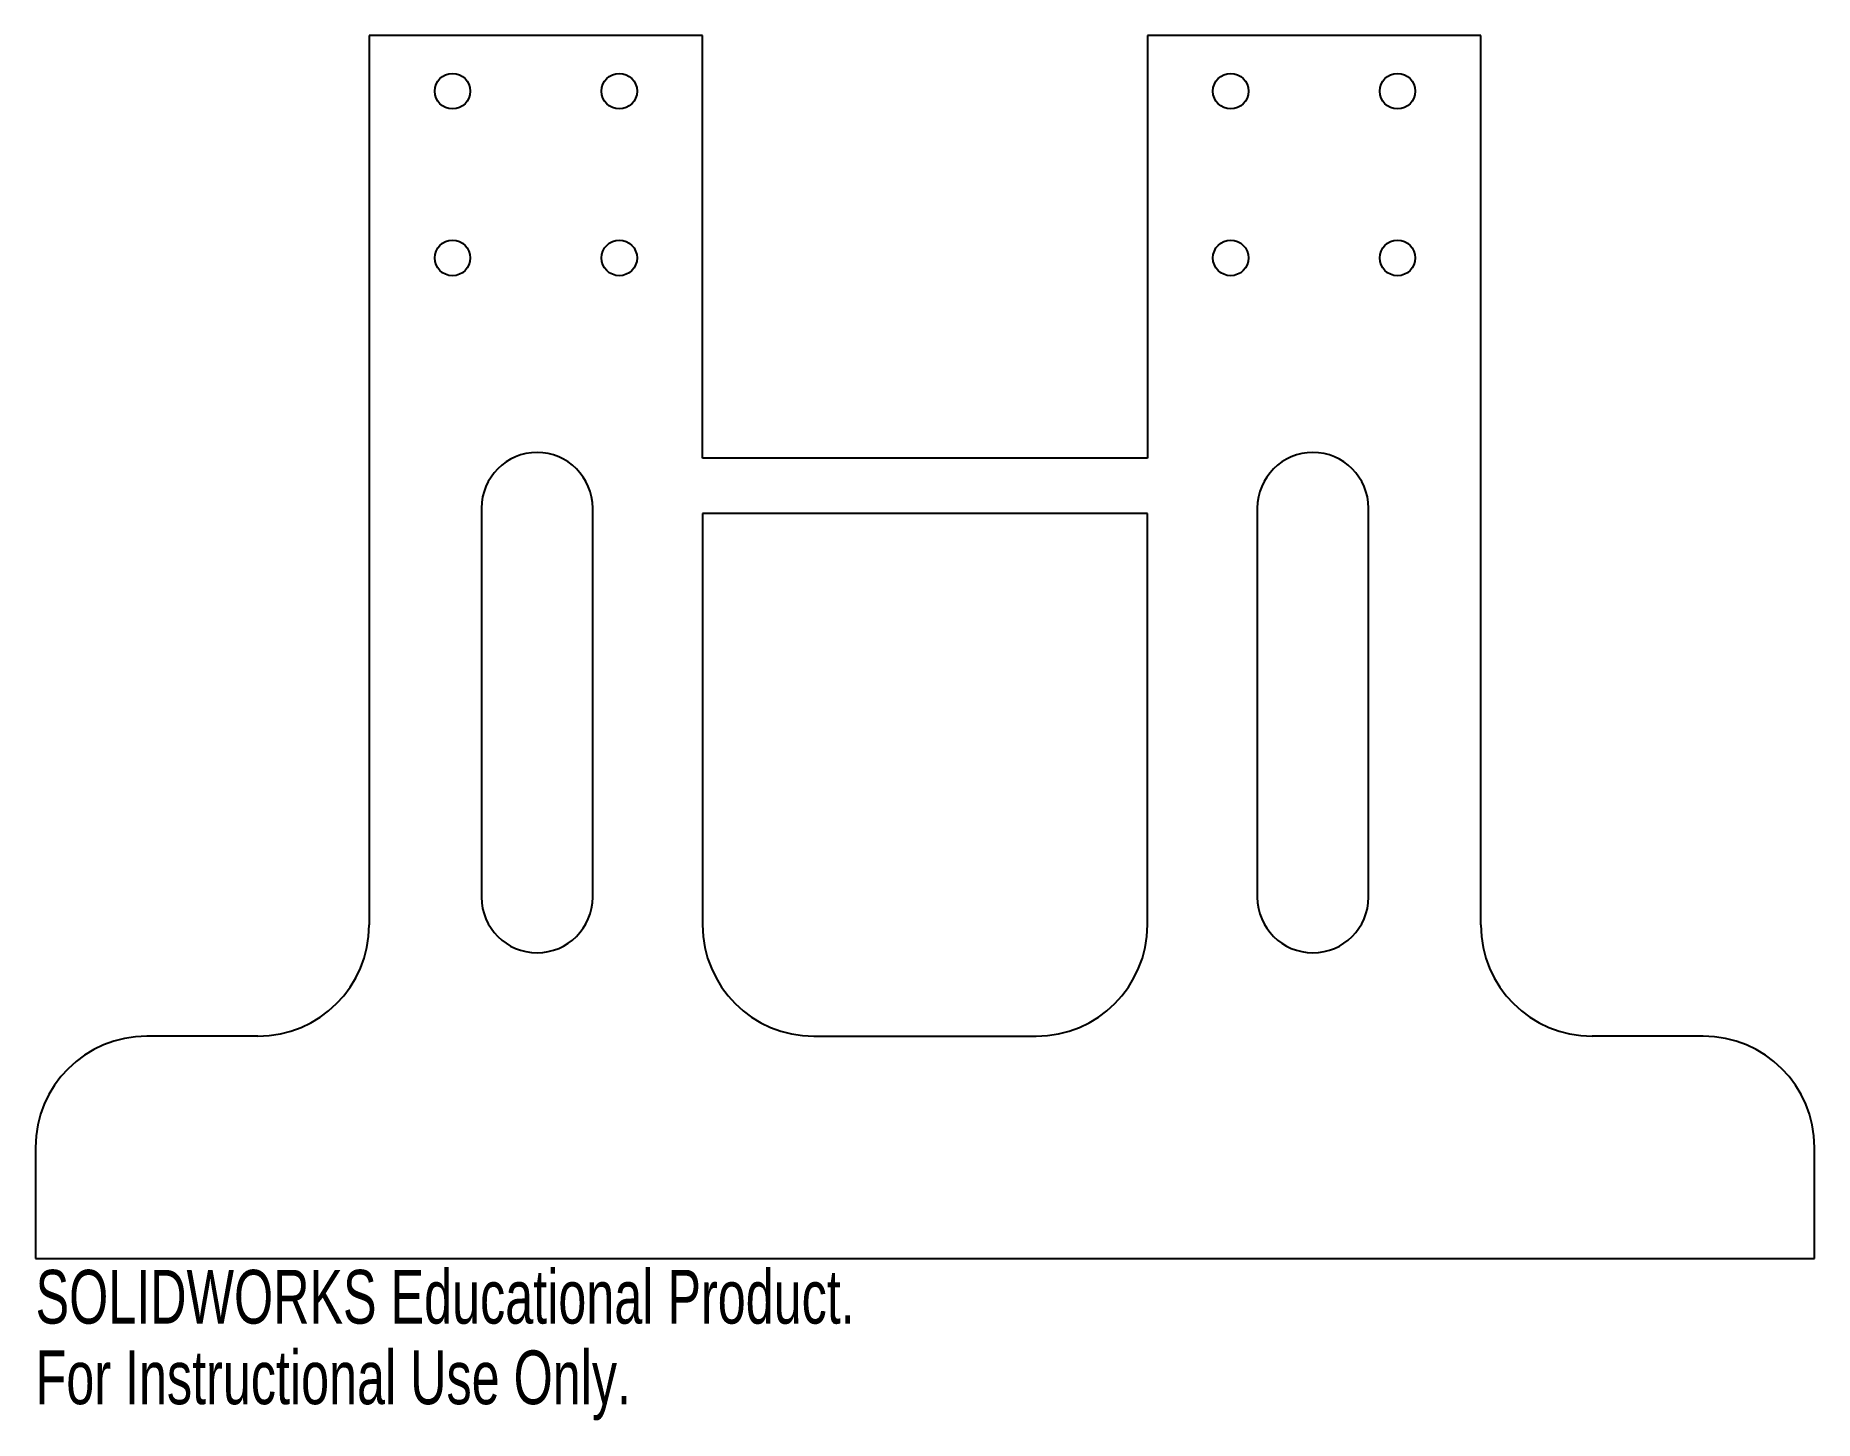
# Paper-space layout '_Front' of a CAD drawing. Header units: millimetres. Extents: x -80 to 80, y -25 to 100.
import ezdxf

# ---------------------------------------------------------------- set-up
doc = ezdxf.new("R2010")
doc.units = ezdxf.units.MM
doc.styles.add('SLDTEXTSTYLE0', font='TXT', dxfattribs={"width": 0.7})

psp = doc.layouts.new('_Front')

# ---------------------------------------------------------------- linework, layer by layer
at = {"color": 7, "linetype": 'Continuous', "lineweight": 25}
for p, q in [((-50, 100), (-50, 20)), ((-20, 100), (-50, 100)), ((-20, 62), (-20, 100)), ((20, 100), (20, 62)), ((50, 100), (20, 100)), ((50, 20), (50, 100)), ((20, 62), (-20, 62)), ((-39.89, 57.5), (-39.89, 22.5)), ((-29.89, 22.5), (-29.89, 57.5)), ((20, 57), (-20, 57)), ((-20, 57), (-20, 20)), ((20, 20), (20, 57)), ((29.89, 57.5), (29.89, 22.5)), ((39.89, 22.5), (39.89, 57.5)), ((-60, 10), (-70, 10)), ((-10, 10), (10, 10)), ((70, 10), (60, 10)), ((-80, 0), (-80, -10)), ((80, -10), (80, 0)), ((-80, -10), (80, -10))]:
    psp.add_line(p, q, dxfattribs=at)
for centre in [(-42.5, 95), (-27.5, 95), (27.5, 95), (42.5, 95), (-42.5, 80), (42.5, 80), (-27.5, 80), (27.5, 80)]:
    psp.add_circle(centre, 1.6, dxfattribs=at)
for centre, radius, start, end in [((-34.89, 57.5), 5, 0, 180), ((34.89, 57.5), 5, 0, 180), ((-34.89, 22.5), 5, 180, 0), ((34.89, 22.5), 5, 180, 0), ((-60, 20), 10, 270, 0), ((-10, 20), 10, 180, 270), ((10, 20), 10, 270, 0), ((60, 20), 10, 180, 270), ((-70, 0), 10, 90, 180), ((70, 0), 10, 0, 90)]:
    psp.add_arc(centre, radius, start, end, dxfattribs=at)

# ---------------------------------------------------------------- texts
at = {"color": 7, "linetype": 'Continuous', "char_height": 4.8336, "attachment_point": 1, "style": 'SLDTEXTSTYLE0'}
for s, insert in [('SOLIDWORKS Educational Product.', (-80, -11.02)), ('For Instructional Use Only.', (-80, -18.27))]:
    psp.add_mtext(s, dxfattribs=dict(at, insert=insert))

doc.saveas('drawing.dxf')
